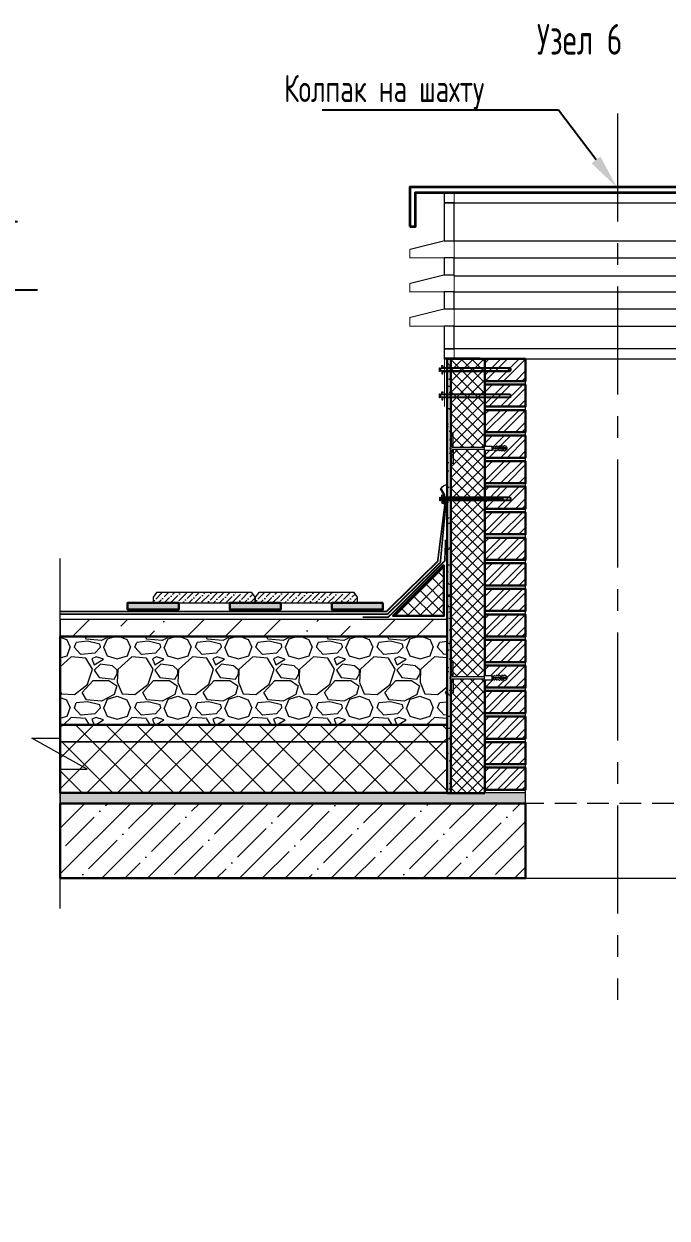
# Model space of a CAD drawing. Header units: millimetres. Extents: x -136099598 to 11807193, y 0 to 779331.
# Drawn here: x 827461 to 829350, y 375335 to 378842 of the extents above; entities that cross this region are included whole.
import ezdxf
from ezdxf import colors
from ezdxf.entities.mleader import LeaderData, LeaderLine
from ezdxf.math import Vec2, Vec3

# ---------------------------------------------------------------- set-up
doc = ezdxf.new("R2010")
doc.units = ezdxf.units.MM
doc.header["$MEASUREMENT"] = 0
doc.set_wipeout_variables(frame=1)
for name, pattern in [('DASHED2', [9.525, 6.35, -3.175]), ('HIDDEN', [6, 4, -2]), ('осеваяX2', [101.6, 63.5, -12.7, 12.7, -12.7])]:
    doc.linetypes.add(name, pattern=pattern)
doc.layers.get('0').update_dxf_attribs({"color": 250, "lineweight": 9})
for name, color, linetype, lineweight in [('1. АР_Разрез', 7, 'Continuous', 30), ('28. АР_ФАСАД', 7, 'Continuous', 9), ('_0', 250, 'Continuous', 9), ('TN-ГИДРОИЗОЛЯЦИЯ БИТУМАЯ ВЕРХНЯЯ', 32, 'Continuous', 15), ('TN-МЕТАЛЛ КОНСТРУКЦИИ', 162, 'Continuous', 35), ('АР_Тонкие', 250, 'Continuous', 5), ('Контуры', 7, 'Continuous', 9), ('Штриховка в сечении', 7, 'Continuous', 18)]:
    doc.layers.add(name, color=color, linetype=linetype, lineweight=lineweight)
doc.layers.add('ТХ', color=7, linetype='Continuous')
doc.styles.add('ISOCPEUR', font='isocpeur.ttf', dxfattribs={"width": 0.7})

# ---------------------------------------------------------------- blocks, each defined once
blk = doc.blocks.new('УЗЕЛ общий')
at = {"layer": 'АР_Тонкие'}
ml = blk.add_multileader_mtext('Standard', dxfattribs=at)
ml.set_content('\\pxqlsm1;Оконный блок из ПВХ профиля армированного (толщина профиля не менее 70 мм). Профиль ламинированный с двух сторон по RAL 7016.', color=256, style='ISOCPEUR')
ml.set_leader_properties()
ml.build(insert=Vec2(0, 0))
ml.multileader.update_dxf_attribs({"text_left_attachment_type": 6, "text_right_attachment_type": 6, "dogleg_length": 100, "arrow_head_size": 13.71})
ctx = ml.context
ctx.base_point, ctx.char_height, ctx.arrow_head_size, ctx.landing_gap_size, ctx.plane_origin, ctx.plane_x_axis = Vec3(390.54, -605.91), 13.71091, 13.71, 1.37, Vec3(-529.86, -1449.75), Vec3(-1, 0)
ctx.left_attachment, ctx.right_attachment = 6, 6
notes = []
notes.append((ctx, [(1, (1, 1, 0), (396.02, -605.91), (-1, 0), 5.48, [(0, [(602.67, -629.35)], 0, [])])]))
ctx.mtext.insert, ctx.mtext.width, ctx.mtext.defined_height, ctx.mtext.flow_direction = Vec3(110.35, -588.08), 340.461, 5.99, 5
ml = blk.add_multileader_mtext('Standard', dxfattribs=at)
ml.set_content('\\pxqlsm1;Оконный блок из ПВХ профиля армированного (толщина профиля не менее 70 мм). Профиль ламинированный с двух сторон по RAL 7016.', color=256, style='ISOCPEUR')
ml.set_leader_properties()
ml.build(insert=Vec2(0, 0))
ml.multileader.update_dxf_attribs({"text_left_attachment_type": 6, "text_right_attachment_type": 6, "dogleg_length": 100, "arrow_head_size": 13.71})
ctx = ml.context
ctx.base_point, ctx.char_height, ctx.arrow_head_size, ctx.landing_gap_size, ctx.plane_origin, ctx.plane_x_axis = Vec3(465.06, -740.18), 13.71091, 13.71, 1.37, Vec3(-543.2, -1488.31), Vec3(-1, 0)
ctx.left_attachment, ctx.right_attachment = 6, 6
notes.append((ctx, [(1, (1, 1, 0), (470.55, -740.18), (-1, 0), 5.48, [(0, [(601.11, -745.91)], 0, [])])]))
ctx.mtext.insert, ctx.mtext.width, ctx.mtext.defined_height, ctx.mtext.flow_direction = Vec3(48.6, -722.36), 415.2479, 107.1, 5
for ctx, leaders in notes:
    for number, flags, end, landing, length, lines in leaders:
        leader = LeaderData()
        leader.index, (leader.has_last_leader_line, leader.has_dogleg_vector, leader.attachment_direction) = number, flags
        leader.last_leader_point, leader.dogleg_vector, leader.dogleg_length = Vec3(end), Vec3(landing), length
        for number, points, colour, breaks in lines:
            line = LeaderLine()
            line.index, line.vertices, line.color, line.breaks = number, Vec3.list(points), colors.encode_raw_color(colour), breaks
            leader.lines.append(line)
        ctx.leaders.append(leader)

msp = doc.modelspace()

# ---------------------------------------------------------------- hatches: boundary and pattern name
h = msp.add_hatch()
h.set_pattern_fill('NET', color=256, scale=7, angle=45)
h.set_pattern_definition([(45, (426447.27, 4065123.6), (-15.71544821, 15.71544821), []), (135, (426447.27, 4065123.6), (-15.71544821, -15.71544821), [])])
h.paths.add_polyline_path([(828814.596, 377858.009), (828714.596, 377858.009), (828714.596, 376583.009), (828814.596, 376583.009)])
at = {"ltscale": 3}
h = msp.add_hatch(dxfattribs=at)
h.set_pattern_fill('STEEL', color=256, scale=12)
h.set_pattern_definition([(45, (220255.736, 361282.93), (-26.9407684, 26.9407684), []), (45, (220255.736, 361301.98), (-26.9407684, 26.9407684), [])])
h.paths.add_polyline_path([(828934.596, 377858.009), (828814.596, 377858.009), (828814.596, 377793.009), (828934.596, 377793.009)])
h = msp.add_hatch(dxfattribs=at)
h.set_pattern_fill('STEEL', color=256, scale=12)
h.set_pattern_definition([(45, (220255.736, 361197.93), (-26.9407684, 26.9407684), []), (45, (220255.736, 361216.98), (-26.9407684, 26.9407684), [])])
h.paths.add_polyline_path([(828934.596, 377783.009), (828814.596, 377783.009), (828814.596, 377718.009), (828934.596, 377718.009)])
h = msp.add_hatch(dxfattribs=at)
h.set_pattern_fill('STEEL', color=256, scale=12)
h.set_pattern_definition([(45, (220255.736, 361132.93), (-26.9407684, 26.9407684), []), (45, (220255.736, 361151.98), (-26.9407684, 26.9407684), [])])
h.paths.add_polyline_path([(828934.596, 377708.009), (828814.596, 377708.009), (828814.596, 377643.009), (828934.596, 377643.009)])
h = msp.add_hatch(dxfattribs=at)
h.set_pattern_fill('STEEL', color=256, scale=12)
h.set_pattern_definition([(45, (220255.736, 361047.93), (-26.9407684, 26.9407684), []), (45, (220255.736, 361066.98), (-26.9407684, 26.9407684), [])])
h.paths.add_polyline_path([(828934.596, 377633.009), (828814.596, 377633.009), (828814.596, 377568.009), (828934.596, 377568.009)])
h = msp.add_hatch(dxfattribs=at)
h.set_pattern_fill('STEEL', color=256, scale=12)
h.set_pattern_definition([(45, (220255.736, 360972.93), (-26.9407684, 26.9407684), []), (45, (220255.736, 360991.98), (-26.9407684, 26.9407684), [])])
h.paths.add_polyline_path([(828934.596, 377558.009), (828814.596, 377558.009), (828814.596, 377493.009), (828934.596, 377493.009)])
h = msp.add_hatch(dxfattribs=at)
h.set_pattern_fill('STEEL', color=256, scale=12)
h.set_pattern_definition([(45, (220255.736, 360907.93), (-26.9407684, 26.9407684), []), (45, (220255.736, 360926.98), (-26.9407684, 26.9407684), [])])
h.paths.add_polyline_path([(828934.596, 377483.009), (828814.596, 377483.009), (828814.596, 377418.009), (828934.596, 377418.009)])
h = msp.add_hatch(dxfattribs=at)
h.set_pattern_fill('STEEL', color=256, scale=12)
h.set_pattern_definition([(45, (220255.736, 360822.93), (-26.9407684, 26.9407684), []), (45, (220255.736, 360841.98), (-26.9407684, 26.9407684), [])])
h.paths.add_polyline_path([(828934.596, 377408.009), (828814.596, 377408.009), (828814.596, 377343.009), (828934.596, 377343.009)])
h = msp.add_hatch(dxfattribs=at)
h.set_pattern_fill('STEEL', color=256, scale=12)
h.set_pattern_definition([(45, (220255.736, 360757.93), (-26.9407684, 26.9407684), []), (45, (220255.736, 360776.98), (-26.9407684, 26.9407684), [])])
h.paths.add_polyline_path([(828934.596, 377333.009), (828814.596, 377333.009), (828814.596, 377268.009), (828934.596, 377268.009)])
h = msp.add_hatch()
h.set_pattern_fill('ANSI37', color=256, scale=8, style=0)
h.set_pattern_definition([(45, (669549.094, 282866.913), (-17.9605122, 17.9605122), []), (135, (669549.094, 282866.913), (-17.9605122, -17.9605122), [])])
h.paths.add_polyline_path([(828544.592, 377103.302), (828694.592, 377253.302), (828694.592, 377103.302)])
h = msp.add_hatch(dxfattribs=at)
h.set_pattern_fill('STEEL', color=256, scale=12)
h.set_pattern_definition([(45, (220255.736, 360672.93), (-26.9407684, 26.9407684), []), (45, (220255.736, 360691.98), (-26.9407684, 26.9407684), [])])
h.paths.add_polyline_path([(828934.596, 377258.009), (828814.596, 377258.009), (828814.596, 377193.009), (828934.596, 377193.009)])
h = msp.add_hatch()
h.set_pattern_fill('ANSI36', color=256, scale=4, angle=359.763727)
h.set_pattern_definition([(44.763727, (877079.188, 625042.764), (6.8369733, 24.6677202), [31.75, -6.35, 0, -6.35])])
h.paths.add_polyline_path([(828140.575, 377158.616), (828130.575, 377171.957), (827850.575, 377171.957), (827840.575, 377158.616), (827840.575, 377141.957), (828140.575, 377141.957)])
h = msp.add_hatch()
h.set_pattern_fill('ANSI36', color=256, scale=4, angle=359.763727)
h.set_pattern_definition([(44.763727, (877379.188, 625042.764), (6.8369733, 24.6677202), [31.75, -6.35, 0, -6.35])])
h.paths.add_polyline_path([(828440.575, 377158.616), (828430.575, 377171.957), (828150.575, 377171.957), (828140.575, 377158.616), (828140.575, 377141.957), (828440.575, 377141.957)])
h = msp.add_hatch(dxfattribs=at)
h.set_pattern_fill('STEEL', color=256, scale=12)
h.set_pattern_definition([(45, (220255.736, 360597.93), (-26.9407684, 26.9407684), []), (45, (220255.736, 360616.98), (-26.9407684, 26.9407684), [])])
h.paths.add_polyline_path([(828934.596, 377183.009), (828814.596, 377183.009), (828814.596, 377118.009), (828934.596, 377118.009)])
h = msp.add_hatch(color=253)
h.dxf.hatch_style = 1
h.paths.add_polyline_path([(827765.575, 377141.957), (827765.575, 377121.957), (827915.575, 377121.957), (827915.575, 377141.957)])
h = msp.add_hatch(color=253)
h.dxf.hatch_style = 1
h.paths.add_polyline_path([(828065.575, 377141.957), (828065.575, 377121.957), (828215.575, 377121.957), (828215.575, 377141.957)])
h = msp.add_hatch(color=253)
h.dxf.hatch_style = 1
h.paths.add_polyline_path([(828365.575, 377141.957), (828365.575, 377121.957), (828515.575, 377121.957), (828515.575, 377141.957)])
h = msp.add_hatch(dxfattribs=at)
h.set_pattern_fill('STEEL', color=256, scale=12)
h.set_pattern_definition([(45, (220255.736, 360532.93), (-26.9407684, 26.9407684), []), (45, (220255.736, 360551.98), (-26.9407684, 26.9407684), [])])
h.paths.add_polyline_path([(828934.596, 377108.009), (828814.596, 377108.009), (828814.596, 377043.009), (828934.596, 377043.009)])
h = msp.add_hatch(dxfattribs=at)
h.set_pattern_fill('STEEL', color=256, scale=12)
h.set_pattern_definition([(45, (220255.736, 360447.93), (-26.9407684, 26.9407684), []), (45, (220255.736, 360466.98), (-26.9407684, 26.9407684), [])])
h.paths.add_polyline_path([(828934.596, 377033.009), (828814.596, 377033.009), (828814.596, 376968.009), (828934.596, 376968.009)])
h = msp.add_hatch(dxfattribs=at)
h.set_pattern_fill('STEEL', color=256, scale=12)
h.set_pattern_definition([(45, (220255.736, 360382.93), (-26.9407684, 26.9407684), []), (45, (220255.736, 360401.98), (-26.9407684, 26.9407684), [])])
h.paths.add_polyline_path([(828934.596, 376958.009), (828814.596, 376958.009), (828814.596, 376893.009), (828934.596, 376893.009)])
h = msp.add_hatch(dxfattribs=at)
h.set_pattern_fill('STEEL', color=256, scale=12)
h.set_pattern_definition([(45, (220255.736, 360297.93), (-26.9407684, 26.9407684), []), (45, (220255.736, 360316.98), (-26.9407684, 26.9407684), [])])
h.paths.add_polyline_path([(828934.596, 376883.009), (828814.596, 376883.009), (828814.596, 376818.009), (828934.596, 376818.009)])
at = {"transparency": 33554687}
h = msp.add_hatch(dxfattribs=at)
h.set_pattern_fill('ANSI37', color=256, scale=20, angle=90)
h.set_pattern_definition([(135, (425323.545, 4063331.72), (-44.9012806, -44.9012806), []), (225, (425323.545, 4063331.72), (44.9012806, -44.9012806), [])])
h.paths.add_polyline_path([(828704.596, 376584.116), (828704.596, 376784.009), (827567.872, 376784.009), (827567.872, 376584.117)])
at = {"ltscale": 3}
h = msp.add_hatch(dxfattribs=at)
h.set_pattern_fill('STEEL', color=256, scale=12)
h.set_pattern_definition([(45, (220255.736, 360232.93), (-26.9407684, 26.9407684), []), (45, (220255.736, 360251.98), (-26.9407684, 26.9407684), [])])
h.paths.add_polyline_path([(828934.596, 376808.009), (828814.596, 376808.009), (828814.596, 376743.009), (828934.596, 376743.009)])
h = msp.add_hatch(dxfattribs=at)
h.set_pattern_fill('STEEL', color=256, scale=12)
h.set_pattern_definition([(45, (220255.736, 360147.93), (-26.9407684, 26.9407684), []), (45, (220255.736, 360166.98), (-26.9407684, 26.9407684), [])])
h.paths.add_polyline_path([(828934.596, 376733.009), (828814.596, 376733.009), (828814.596, 376668.009), (828934.596, 376668.009)])
h = msp.add_hatch(dxfattribs=at)
h.set_pattern_fill('STEEL', color=256, scale=12)
h.set_pattern_definition([(45, (220255.736, 360082.93), (-26.9407684, 26.9407684), []), (45, (220255.736, 360101.98), (-26.9407684, 26.9407684), [])])
h.paths.add_polyline_path([(828934.596, 376658.009), (828814.596, 376658.009), (828814.596, 376593.009), (828934.596, 376593.009)])
at = {"layer": '28. АР_ФАСАД', "ltscale": 3}
h = msp.add_hatch(dxfattribs=at)
h.set_pattern_fill('ANSI35', color=256, scale=15, style=0)
h.set_pattern_definition([(45, (218957.57, 340496.39), (-67.351921, 67.351921), []), (45, (219024.92, 340496.39), (-67.351921, 67.351921), [119.0625, -23.8125, 0, -23.8125])])
h.paths.add_polyline_path([(827567.872, 376553.009), (827567.872, 376333.009), (828934.596, 376333.009), (828934.596, 376553.009)])
at = {"layer": 'Штриховка в сечении', "ltscale": 3, "transparency": 33554636}
h = msp.add_hatch(dxfattribs=at)
h.set_pattern_fill('AR-SAND', color=256, scale=0.7)
h.set_pattern_definition([(37.5, (221454.428, 363597.488), (-1.1200219, 34.2589266), [0, -27.0256, 0, -30.226, 0, -28.8925]), (7.5, (221454.43, 363597.49), (31.4666298, 50.177757), [0, -14.5796, 0, -24.3586, 0, -9.3345]), (327.5, (221432.56, 363597.488), (55.3694659, 0.100603), [0, -8.89, 0, -32.004, 0, -41.783]), (317.5, (221432.56, 363597.49), (53.4489517, 15.6050526), [0, -4.445, 0, -20.9804, 0, -24.003])])
h.paths.add_polyline_path([(828714.596, 377858.009), (828704.596, 377858.009), (828704.596, 376583.01), (828714.596, 376583.01)])
at = {"layer": 'Штриховка в сечении', "transparency": 33554636}
h = msp.add_hatch(dxfattribs=at)
h.set_pattern_fill('ANSI36', color=256, scale=25)
h.set_pattern_definition([(45, (806768.64, 480360.3), (42.09495, 154.34815), [198.4375, -39.6875, 0, -39.6875])])
h.paths.add_polyline_path([(828704.596, 377043.009), (828704.596, 377093.009), (827567.872, 377093.009), (827567.872, 377043.009)])
at = {"layer": 'Штриховка в сечении', "lineweight": 5, "transparency": 33554636}
h = msp.add_hatch(dxfattribs=at)
h.set_pattern_fill('GRAVEL', color=256, scale=7)
h.set_pattern_definition([(228.0127875, (425323.013, 4082718.037), (-1422.40000011, -1600.1999999), [23.920501, -2368.133855]), (184.969741, (425307.011, 4082700.257), (2133.599999156, 177.800010129), [41.04833, -4063.7834225]), (132.5104471, (425266.117, 4082696.701), (1778.00000075, -1955.799999317), [28.943706, -2865.430596]), (267.273689, (425196.775, 4082652.251), (177.800000372, 3555.999999981), [37.380316, -3700.65062]), (292.83365418, (425194.997, 4082614.913), (-889.000000074, 2133.599999969), [36.654359, -3628.786542]), (357.273689, (425209.221, 4082581.131), (-3555.999999981, 177.800000372), [37.380316, -3700.65062]), (37.69424047, (425246.559, 4082579.353), (-2311.399999898, -1778.000000133), [49.433556, -4893.918072]), (72.25532837, (425285.675, 4082609.579), (1244.600000335, 3911.599999894), [46.670366, -4620.367962]), (121.42956562, (425299.899, 4082654.029), (-1422.400000202, 2311.399999876), [37.50691, -3713.188199]), (175.2363583, (425280.341, 4082686.033), (1955.79999997, -177.80000031), [42.81993, -2098.1755865]), (222.3974378, (425237.669, 4082689.589), (-2133.599999932, -1955.8000000745), [55.375454, -5482.174076]), (138.81407483, (425372.797, 4082650.473), (-1244.599999925, 1066.80000009), [18.900318, -1871.139608]), (171.4692344, (425358.573, 4082662.919), (2311.400000062, -355.599999597), [35.957739, -3559.82473]), (225, (425323.01, 4082668.25), (-2e-14, -177.8), [25.144654, -226.302518]), (203.1985905, (425310.567, 4082689.59), (889.00000002, 355.59999994), [13.540892, -1340.543566]), (291.8014095, (425298.12, 4082684.255), (-177.80000004, 533.4), [19.149593, -938.332709]), (30.9637565, (425305.233, 4082666.475), (533.40000001, 355.59999998), [31.102376, -1005.640871]), (161.5650512, (425331.903, 4082682.477), (355.6, -177.8), [22.4901, -539.762868]), (16.38954033, (425194.997, 4082684.255), (1778, 533.4), [31.50616, -3119.117867]), (70.34617594, (425225.223, 4082693.145), (-711.200000065, -1955.799999977), [26.431926, -2616.7550975]), (293.1985905, (425331.903, 4082718.037), (-355.59999994, 889.00000002), [27.081607, -1327.002851]), (343.61045967, (425342.571, 4082693.145), (-1778.000000037, 533.399999876), [31.50616, -3119.117867]), (339.4439548, (425194.997, 4082574.02), (-889, 355.6), [30.382464, -1488.741402]), (294.7751406, (425223.445, 4082563.351), (-889.00000106, 1955.79999952), [25.457048, -2520.251537]), (66.8014095, (425333.68, 4082540.237), (355.59999994, 889.00000002), [27.081607, -1327.002851]), (17.35402464, (425344.349, 4082565.129), (-2311.399999954, -711.20000015), [29.804792, -2950.666319]), (69.4439548, (425246.56, 4082540.237), (-355.60000001, -889), [15.191232, -1503.932634]), (101.3099325, (425323.013, 4082540.237), (-177.8, 711.2), [9.066022, -897.5396475]), (165.9637565, (425321.235, 4082549.127), (533.4, -177.8), [36.654359, -696.433821]), (186.00900596, (425285.675, 4082558.017), (1777.99999999, 177.800000093), [33.96869, -3362.8955404]), (303.6900675, (425305.233, 4082650.473), (-177.8, 355.6), [25.642672, -615.424345]), (353.1572266, (425319.457, 4082629.137), (3022.600000019, -355.599999842), [44.768973, -4432.1206346]), (60.9453959, (425363.907, 4082623.803), (-711.20000002, -1244.59999999), [18.305577, -1812.257462]), (90, (425372.8, 4082639.8), (-177.8, 177.8), [10.668, -167.132]), (120.25643716, (425282.119, 4082563.351), (711.199999913, -1244.60000005), [24.700687, -2445.375854]), (48.0127875, (425269.673, 4082584.687), (1422.400000117, 1600.199999896), [47.841002, -2344.213354]), (0, (425301.68, 4082620.25), (177.8, 177.8), [46.228, -131.572]), (325.3048465, (425347.905, 4082620.247), (1778.000000674, -1244.599999038), [28.112669, -2783.152171]), (254.0546041, (425371.02, 4082604.245), (-177.79999999, -711.2), [25.888036, -1268.515503]), (207.64597536, (425363.907, 4082579.353), (-3378.200000124, -1777.999999764), [42.150157, -4172.87251]), (175.42607874, (425326.569, 4082559.795), (-2311.4, 177.8), [44.592062, -4414.609252])])
h.paths.add_polyline_path([(828704.596, 376784.009), (828704.596, 377043.009), (827567.872, 377043.009), (827567.872, 376784.009)])
at = {"layer": 'Штриховка в сечении', "transparency": 33554636}
h = msp.add_hatch(dxfattribs=at)
h.set_pattern_fill('AR-SAND', color=256, scale=0.3)
h.set_pattern_definition([(37.5, (426074.361, 4070221.054), (-0.48000939, 14.68239712), [0, -11.5824, 0, -12.954, 0, -12.3825]), (7.5, (426074.361, 4070221.054), (13.48569849, 21.50475302), [0, -6.2484, 0, -10.4394, 0, -4.0005]), (327.5, (426064.989, 4070221.054), (23.729771107, 0.04311554), [0, -3.81, 0, -13.716, 0, -17.907]), (317.5, (426064.989, 4070221.054), (22.90669357, 6.6878797), [0, -1.905, 0, -8.9916, 0, -10.287])])
h.paths.add_polyline_path([(828934.61, 376553.009), (828934.582, 376583.009), (827567.872, 376583.009), (827567.872, 376553.009)])

# ---------------------------------------------------------------- linework, layer by layer
for p, q in [((828683.208, 377832.117), (828683.208, 377820.917)), ((828683.208, 377755.17), (828683.208, 377743.97)), ((828683.722, 377452.496), (828683.722, 377441.296)), ((828684.404, 377446.378), (828684.404, 377449.878)), ((828684.404, 377449.878), (828688.404, 377449.878)), ((828684.404, 377446.378), (828684.404, 377442.878)), ((828684.404, 377446.378), (828688.404, 377446.378)), ((828688.404, 377446.378), (828688.404, 377450.878)), ((828688.404, 377450.878), (828689.403, 377450.878)), ((828688.404, 377446.378), (828688.404, 377441.878)), ((828689.404, 377450.878), (828689.365, 377441.874)), ((828689.399, 377449.878), (828690.404, 377453.128)), ((828690.904, 377453.128), (828690.404, 377453.128)), ((828690.404, 377453.128), (828690.404, 377439.628)), ((828690.904, 377453.128), (828690.904, 377439.628)), ((828690.904, 377452.928), (828692.904, 377452.928)), ((828690.904, 377452.928), (828692.904, 377452.928)), ((828692.904, 377454.068), (828692.904, 377438.688)), ((828694.561, 377454.082), (828694.561, 377438.703)), ((828868.255, 377447.878), (828694.561, 377447.878)), ((828868.255, 377444.878), (828694.561, 377444.878)), ((828869.255, 377446.378), (828868.255, 377447.878)), ((828868.255, 377444.878), (828869.255, 377446.378)), ((828684.404, 377442.878), (828687.489, 377442.878)), ((828684.404, 377442.878), (828688.404, 377442.878)), ((828684.404, 377442.878), (828688.404, 377442.878)), ((828688.404, 377441.878), (828689.366, 377441.874)), ((828689.37, 377442.878), (828690.404, 377439.628)), ((828690.904, 377439.628), (828690.404, 377439.628)), ((828690.904, 377439.828), (828692.904, 377439.828))]:
    msp.add_line(p, q)
at = {"ltscale": 3}
msp.add_line((828934.596, 376553.009), (828934.596, 377858.009), dxfattribs=at)
at = {"ltscale": 3, "const_width": 3}
for points in [[(828724.937, 378316.341), (828694.937, 378316.341), (828694.937, 378346.341), (828724.937, 378346.341)], [(828724.937, 378204.566), (828694.937, 378204.566), (828594.937, 378179.566), (828594.937, 378154.566), (828724.937, 378154.566)], [(828724.937, 378104.566), (828694.937, 378104.566), (828594.937, 378079.566), (828594.937, 378054.566), (828724.937, 378054.566)], [(828724.937, 378004.566), (828694.937, 378004.566), (828594.937, 377979.566), (828594.937, 377954.566), (828724.937, 377954.566)], [(828724.937, 377858.009), (828694.937, 377858.009), (828694.937, 377888.009), (828724.937, 377888.009)]]:
    msp.add_lwpolyline(points, close=True, dxfattribs=at)
at = {"ltscale": 3}
for points in [[(828694.937, 378204.566), (829708.423, 378204.566), (829708.423, 378346.341), (828694.937, 378346.341)], [(828694.937, 378346.341), (828694.937, 378316.341), (829708.423, 378316.341), (829708.423, 378346.341)], [(828724.937, 378316.341), (828694.937, 378316.341), (828694.937, 378204.566), (828724.937, 378204.566)], [(828724.937, 378154.566), (828694.937, 378154.566), (828694.937, 378104.566), (828724.937, 378104.566)], [(828724.937, 378054.566), (828694.937, 378054.566), (828694.937, 378004.566), (828724.937, 378004.566)], [(828724.937, 377954.566), (828694.937, 377954.566), (828694.937, 377888.009), (828724.937, 377888.009)], [(828694.937, 377888.009), (828694.937, 377858.009), (829708.423, 377858.009), (829708.423, 377888.009)]]:
    msp.add_lwpolyline(points, close=True, dxfattribs=at)
for points in [[(828724.937, 378154.566), (829678.423, 378154.566)], [(828724.937, 378102.175), (829678.423, 378102.175)], [(828724.937, 378054.566), (829678.423, 378054.566)], [(828724.937, 378004.566), (829678.423, 378004.566)], [(828724.937, 377954.566), (829678.423, 377954.566)], [(828688.03, 377831.517), (828688.03, 377838.542), (828691.404, 377838.542), (828691.404, 377835.029)], [(828688.03, 377821.517), (828688.03, 377814.492), (828691.404, 377814.492), (828691.404, 377818.004)], [(828688.03, 377754.57), (828688.03, 377761.595), (828691.404, 377761.595), (828691.404, 377758.083)], [(828688.03, 377744.57), (828688.03, 377737.545), (828691.404, 377737.545), (828691.404, 377741.058)], [(828688.544, 377451.896), (828688.544, 377458.921), (828691.919, 377458.921), (828691.919, 377455.409)], [(828688.544, 377441.896), (828688.544, 377434.871), (828691.919, 377434.871), (828691.919, 377438.384)]]:
    msp.add_lwpolyline(points, dxfattribs=at)
for points in [[(828682.024, 377820.917), (828682.024, 377832.117), (828683.208, 377832.117), (828685.024, 377829.517), (828685.024, 377823.517), (828683.208, 377820.917)], [(828682.024, 377743.97), (828682.024, 377755.17), (828683.208, 377755.17), (828685.024, 377752.57), (828685.024, 377746.57), (828683.208, 377743.97)], [(828682.538, 377441.296), (828682.538, 377452.496), (828683.722, 377452.496), (828685.538, 377449.896), (828685.538, 377443.896), (828683.722, 377441.296)], [(828686.036, 377477.491), (828696.561, 377460.381), (828696.561, 377431.884), (828694.561, 377431.884), (828694.561, 377459.819), (828684.333, 377476.443)]]:
    msp.add_lwpolyline(points, close=True)
for points in [[(828688.03, 377821.517), (828886.97, 377821.517), (828891.921, 377824.505), (828891.921, 377828.529), (828886.97, 377831.517), (828688.03, 377831.517)], [(828685.024, 377823.517), (828886.413, 377823.517), (828889.921, 377825.634), (828889.921, 377827.4), (828886.413, 377829.517), (828685.024, 377829.517)], [(828685.024, 377746.57), (828886.413, 377746.57), (828889.921, 377748.687), (828889.921, 377750.453), (828886.413, 377752.57), (828685.024, 377752.57)], [(828688.03, 377744.57), (828886.97, 377744.57), (828891.921, 377747.558), (828891.921, 377751.582), (828886.97, 377754.57), (828688.03, 377754.57)], [(828685.538, 377443.896), (828886.928, 377443.896), (828890.435, 377446.013), (828890.435, 377447.779), (828886.928, 377449.896), (828685.538, 377449.896)], [(828688.544, 377441.896), (828887.484, 377441.896), (828892.435, 377444.884), (828892.435, 377448.908), (828887.484, 377451.896), (828688.544, 377451.896)], [(828934.596, 376333.009), (829464.669, 376333.009)]]:
    msp.add_lwpolyline(points)
at = {"lineweight": 30, "ltscale": 3}
msp.add_lwpolyline([(828714.596, 377858.009), (828704.596, 377858.009), (828704.596, 376583.01), (828714.596, 376583.01)], close=True, dxfattribs=at)
msp.add_lwpolyline([(828686.036, 377477.491, -0.26293373), (828704.596, 377488.787)], format="xyb")
at = {"lineweight": 30}
for points in [[(828694.592, 377253.302), (828694.592, 377103.302), (828544.592, 377103.302)], [(827915.575, 377141.957), (827765.575, 377141.957), (827765.575, 377121.957), (827915.575, 377121.957)], [(828215.575, 377141.957), (828065.575, 377141.957), (828065.575, 377121.957), (828215.575, 377121.957)], [(828515.575, 377141.957), (828365.575, 377141.957), (828365.575, 377121.957), (828515.575, 377121.957)]]:
    msp.add_lwpolyline(points, close=True, dxfattribs=at)
at = {"lineweight": 18}
for points in [[(828130.575, 377171.957), (827850.575, 377171.957), (827840.575, 377158.616), (827840.575, 377141.957), (828140.575, 377141.957), (828140.575, 377158.616)], [(828430.575, 377171.957), (828150.575, 377171.957), (828140.575, 377158.616), (828140.575, 377141.957), (828440.575, 377141.957), (828440.575, 377158.616)]]:
    msp.add_lwpolyline(points, close=True, dxfattribs=at)
at = {"transparency": 33554687}
msp.add_lwpolyline([(827567.872, 376734.009), (828704.596, 376734.009), (828704.596, 376734.009), (827567.872, 376734.009)], close=True, dxfattribs=at)
at = {"linetype": 'DASHED2', "ltscale": 10}
msp.add_lwpolyline([(828934.596, 376333.009), (829464.669, 376333.009), (829464.669, 376553.009), (828934.596, 376553.009)], close=True, dxfattribs=at)
at = {"ltscale": 100}
for centre, start, end in [((828693.733, 377453.992), 6.231414, 174.76196), ((828693.732, 377438.772), 185.734727, 354.265273)]:
    msp.add_arc(centre, 0.833, start, end, dxfattribs=at)
at = {"layer": '1. АР_Разрез'}
for points in [[(828934.596, 377858.009), (828814.596, 377858.009), (828814.596, 377793.009), (828934.596, 377793.009)], [(828934.596, 377783.009), (828814.596, 377783.009), (828814.596, 377718.009), (828934.596, 377718.009)], [(828934.596, 377708.009), (828814.596, 377708.009), (828814.596, 377643.009), (828934.596, 377643.009)], [(828934.596, 377633.009), (828814.596, 377633.009), (828814.596, 377568.009), (828934.596, 377568.009)], [(828934.596, 377558.009), (828814.596, 377558.009), (828814.596, 377493.009), (828934.596, 377493.009)], [(828934.596, 377483.009), (828814.596, 377483.009), (828814.596, 377418.009), (828934.596, 377418.009)], [(828934.596, 377408.009), (828814.596, 377408.009), (828814.596, 377343.009), (828934.596, 377343.009)], [(828934.596, 377333.009), (828814.596, 377333.009), (828814.596, 377268.009), (828934.596, 377268.009)], [(828934.596, 377258.009), (828814.596, 377258.009), (828814.596, 377193.009), (828934.596, 377193.009)], [(828934.596, 377183.009), (828814.596, 377183.009), (828814.596, 377118.009), (828934.596, 377118.009)], [(828934.596, 377108.009), (828814.596, 377108.009), (828814.596, 377043.009), (828934.596, 377043.009)], [(828934.596, 377033.009), (828814.596, 377033.009), (828814.596, 376968.009), (828934.596, 376968.009)], [(828934.596, 376958.009), (828814.596, 376958.009), (828814.596, 376893.009), (828934.596, 376893.009)], [(828934.596, 376883.009), (828814.596, 376883.009), (828814.596, 376818.009), (828934.596, 376818.009)], [(828934.596, 376808.009), (828814.596, 376808.009), (828814.596, 376743.009), (828934.596, 376743.009)], [(828934.596, 376733.009), (828814.596, 376733.009), (828814.596, 376668.009), (828934.596, 376668.009)], [(828934.596, 376658.009), (828814.596, 376658.009), (828814.596, 376593.009), (828934.596, 376593.009)]]:
    msp.add_lwpolyline(points, close=True, dxfattribs=at)
at = {"layer": 'TN-ГИДРОИЗОЛЯЦИЯ БИТУМАЯ ВЕРХНЯЯ', "color": 0, "linetype": 'HIDDEN', "ltscale": 10, "const_width": 4.788}
for points in [[(827567.872, 377108.697), (828528.971, 377108.697), (828684.103, 377260.297), (828702.261, 377453.229)], [(827567.872, 377116.588), (828525.755, 377116.588), (828676.267, 377263.672), (828699.602, 377447.878)], [(828455.939, 377100.055), (828531.545, 377100.055), (828697.087, 377264.561), (828699.707, 377327.02)]]:
    msp.add_lwpolyline(points, dxfattribs=at)
at = {"layer": 'TN-МЕТАЛЛ КОНСТРУКЦИИ', "color": 0}
msp.add_lwpolyline([(828594.937, 378246.406), (828611.203, 378246.406), (828611.203, 378346.341), (829792.158, 378346.341), (829792.158, 378246.406), (829808.423, 378246.406), (829808.423, 378362.606), (828594.937, 378362.606)], close=True, dxfattribs=at)
at = {"layer": 'TN-МЕТАЛЛ КОНСТРУКЦИИ', "color": 0, "const_width": 3}
msp.add_lwpolyline([(828696.438, 377718.202), (828696.438, 377861.09), (828802.027, 377861.09)], dxfattribs=at)
at = {"layer": 'Контуры'}
msp.add_lwpolyline([(827567.872, 376244.066), (827567.872, 376653.294), (827647.131, 376653.294), (827483.899, 376744.38), (827567.872, 376744.38), (827567.872, 377272.227)], dxfattribs=at)
at = {"layer": 'ТХ', "color": 18, "linetype": 'осеваяX2', "lineweight": 5, "ltscale": 5, "true_color": 0x000000}
msp.add_line((829204.177, 378578.942), (829204.244, 375976.024), dxfattribs=at)
at = {"layer": 'Штриховка в сечении', "lineweight": 30}
for points in [[(828814.596, 376583.009), (828814.596, 377858.009), (828714.596, 377858.009), (828714.596, 376583.009)], [(828704.596, 377043.009), (827567.872, 377043.009), (827567.872, 376784.009), (828704.596, 376784.009)], [(828704.596, 376784.009), (827567.872, 376784.009), (827567.872, 376584.117), (828704.596, 376584.116)], [(828934.596, 376553.009), (827567.872, 376553.009), (827567.872, 376333.009), (828934.596, 376333.009)]]:
    msp.add_lwpolyline(points, close=True, dxfattribs=at)
at = {"layer": 'Штриховка в сечении'}
msp.add_lwpolyline([(828704.596, 377093.009), (827567.872, 377093.009), (827567.872, 377043.009), (828704.596, 377043.009)], close=True, dxfattribs=at)
at = {"layer": 'Штриховка в сечении', "lineweight": 13}
msp.add_lwpolyline([(827567.872, 376553.009), (828934.596, 376553.009), (828934.596, 376584.116), (827567.872, 376584.116)], close=True, dxfattribs=at)

# ---------------------------------------------------------------- block references
at = {"layer": '_0', "xscale": 18.233658215449, "yscale": 18.233658215449, "zscale": 18.233658215449}
msp.add_blockref('УЗЕЛ общий', (794076.627, 388966.184), dxfattribs=at)

# ---------------------------------------------------------------- texts
at = {"insert": (828967.699, 378841.398), "char_height": 120, "width": 1628.87243, "attachment_point": 1, "style": 'ISOCPEUR'}
msp.add_mtext('{\\H0.75x;Узел 6}', dxfattribs=at)

# ---------------------------------------------------------------- leaders
ml = msp.add_multileader_mtext('Standard')
ml.set_content('Колпак на шахту', color=256, style='ISOCPEUR')
ml.set_leader_properties()
ml.build(insert=Vec2(0, 0))
ml.multileader.update_dxf_attribs({"text_left_attachment_type": 5, "text_right_attachment_type": 6, "dogleg_length": 60.192, "arrow_head_size": 100})
ctx = ml.context
ctx.base_point, ctx.char_height, ctx.arrow_head_size, ctx.landing_gap_size, ctx.plane_origin = Vec3(828352.132, 378588.169), 80, 100, 4, Vec3(831165.812, 384085.64)
ctx.left_attachment, ctx.right_attachment = 5, 6
notes = []
notes.append((ctx, [(1, (1, 1, 0), (829030.724, 378588.169), (-1, 0), 60.192, [(0, [(829201.68, 378362.606)], 0, [])])]))
ctx.mtext.insert, ctx.mtext.width, ctx.mtext.defined_height, ctx.mtext.flow_direction = Vec3(828225.332, 378692.169), 1413.12849, 136.898, 5
ml = msp.add_multileader_mtext('Standard')
ml.set_content('Утепленный монтажный стакан для \\Pустановки вентилятора ДУ', color=256, style='ISOCPEUR')
ml.set_leader_properties()
ml.build(insert=Vec2(0, 0))
ml.multileader.update_dxf_attribs({"text_left_attachment_type": 5, "text_right_attachment_type": 6, "dogleg_length": 60.192, "arrow_head_size": 100})
ctx = ml.context
ctx.base_point, ctx.char_height, ctx.arrow_head_size, ctx.landing_gap_size, ctx.plane_origin = Vec3(826062.321, 378261.734), 80, 100, 4, Vec3(826178.713, 378233.024)
ctx.left_attachment, ctx.right_attachment = 5, 6
notes.append((ctx, [(0, (1, 1, 0), (826002.129, 378261.734), (1, 0), 60.192, [(0, [(825535.811, 377795.436)], 0, [])])]))
ctx.mtext.insert, ctx.mtext.width, ctx.mtext.defined_height, ctx.mtext.flow_direction = Vec3(826066.321, 378499.068), 1691.82889, 43.179, 5
ml = msp.add_multileader_mtext('Standard')
ml.set_content('Полиуретановый герметик Рустил 1К', color=256, style='ISOCPEUR')
ml.set_leader_properties()
ml.build(insert=Vec2(0, 0))
ml.multileader.update_dxf_attribs({"text_left_attachment_type": 5, "text_right_attachment_type": 6, "dogleg_length": 60.192, "arrow_head_size": 100})
ctx = ml.context
ctx.base_point, ctx.char_height, ctx.arrow_head_size, ctx.landing_gap_size, ctx.plane_origin = Vec3(826079.059, 378060.528), 80, 100, 4, Vec3(826264.624, 378006.877)
ctx.left_attachment, ctx.right_attachment = 5, 6
notes.append((ctx, [(0, (1, 1, 0), (826018.868, 378060.528), (1, 0), 60.192, [(0, [(825544.678, 377599.29)], 0, [])])]))
ctx.mtext.insert, ctx.mtext.width, ctx.mtext.flow_direction = Vec3(826083.059, 378164.528), 1968.96539, 5
ml = msp.add_multileader_mtext('Standard')
ml.set_content('Краевая рейка Технониколь', color=256, style='ISOCPEUR')
ml.set_leader_properties()
ml.build(insert=Vec2(0, 0))
ml.multileader.update_dxf_attribs({"text_left_attachment_type": 5, "text_right_attachment_type": 6, "dogleg_length": 60.192, "arrow_head_size": 100})
ctx = ml.context
ctx.base_point, ctx.char_height, ctx.arrow_head_size, ctx.landing_gap_size, ctx.plane_origin = Vec3(826065.117, 377873.743), 80, 100, 4, Vec3(826264.624, 377929.356)
ctx.left_attachment, ctx.right_attachment = 5, 6
notes.append((ctx, [(0, (1, 1, 0), (826004.925, 377873.743), (1, 0), 60.192, [(0, [(825554.176, 377590.154)], 0, [])])]))
ctx.mtext.insert, ctx.mtext.width, ctx.mtext.flow_direction = Vec3(826069.117, 377977.743), 1809.27648, 5
ml = msp.add_multileader_mtext('Standard')
ml.set_content('Кровельный саморез по металлу', color=256, style='ISOCPEUR')
ml.set_leader_properties()
ml.build(insert=Vec2(0, 0))
ml.multileader.update_dxf_attribs({"text_left_attachment_type": 5, "text_right_attachment_type": 6, "dogleg_length": 60.192, "arrow_head_size": 100})
ctx = ml.context
ctx.base_point, ctx.char_height, ctx.arrow_head_size, ctx.landing_gap_size, ctx.plane_origin = Vec3(826062.091, 377720.285), 80, 100, 4, Vec3(826270.861, 377841.371)
ctx.left_attachment, ctx.right_attachment = 5, 6
notes.append((ctx, [(0, (1, 1, 0), (826001.899, 377720.285), (1, 0), 60.192, [(0, [(825554.105, 377559.559)], 0, [])])]))
ctx.mtext.insert, ctx.mtext.width, ctx.mtext.defined_height, ctx.mtext.flow_direction = Vec3(826066.091, 377824.285), 1570.68189, 210.627, 5
ml = msp.add_multileader_mtext('Standard')
ml.set_content('Гидроизоляция битумная', color=256, style='ISOCPEUR')
ml.set_leader_properties()
ml.build(insert=Vec2(0, 0))
ml.multileader.update_dxf_attribs({"text_left_attachment_type": 5, "text_right_attachment_type": 6, "dogleg_length": 60.192, "arrow_head_size": 100})
ctx = ml.context
ctx.base_point, ctx.char_height, ctx.arrow_head_size, ctx.landing_gap_size, ctx.plane_origin = Vec3(826075.689, 377551.747), 80, 100, 4, Vec3(826124.367, 378283.55)
ctx.left_attachment, ctx.right_attachment = 5, 6
notes.append((ctx, [(0, (1, 1, 0), (826015.497, 377551.747), (1, 0), 60.192, [(0, [(825586.298, 377373.116)], 0, [])])]))
ctx.mtext.insert, ctx.mtext.width, ctx.mtext.flow_direction = Vec3(826079.689, 377655.747), 1721.45259, 5
ml = msp.add_multileader_mtext('Standard')
ml.set_content('Анкерный  \\Pболт 8х60', color=256, style='ISOCPEUR')
ml.set_leader_properties()
ml.build(insert=Vec2(0, 0))
ml.multileader.update_dxf_attribs({"text_left_attachment_type": 5, "text_right_attachment_type": 6, "dogleg_length": 60.192, "arrow_head_size": 100})
ctx = ml.context
ctx.base_point, ctx.char_height, ctx.arrow_head_size, ctx.landing_gap_size, ctx.plane_origin = Vec3(826130.951, 376181.186), 80, 100, 4, Vec3(826264.624, 377693.548)
ctx.left_attachment, ctx.right_attachment = 5, 6
notes.append((ctx, [(0, (1, 1, 0), (826070.759, 376181.186), (1, 0), 60.192, [(0, [(825639.894, 377217.262)], 0, [])])]))
ctx.mtext.insert, ctx.mtext.width, ctx.mtext.flow_direction = Vec3(826134.951, 376410.52), 1473.85104, 5
for ctx, leaders in notes:
    for number, flags, end, landing, length, lines in leaders:
        leader = LeaderData()
        leader.index, (leader.has_last_leader_line, leader.has_dogleg_vector, leader.attachment_direction) = number, flags
        leader.last_leader_point, leader.dogleg_vector, leader.dogleg_length = Vec3(end), Vec3(landing), length
        for number, points, colour, breaks in lines:
            line = LeaderLine()
            line.index, line.vertices, line.color, line.breaks = number, Vec3.list(points), colors.encode_raw_color(colour), breaks
            leader.lines.append(line)
        ctx.leaders.append(leader)

# ---------------------------------------------------------------- next in the draw order: wipeouts: each hides what was drawn before it
at = {"lineweight": 0}
for points in [[(828816.549, 377595.487), (828812.804, 377599.233), (828718.245, 377599.233), (828718.245, 377604.583), (828717.354, 377604.583), (828715.516, 377602.714), (828714.261, 377600.602), (828713.007, 377597.42), (828712.895, 377596.379), (828715.57, 377596.379), (828715.57, 377594.596), (828712.895, 377594.596), (828713.007, 377593.555), (828714.261, 377590.372), (828715.516, 377588.26), (828717.354, 377586.392), (828718.245, 377586.392), (828718.245, 377591.742), (828812.804, 377591.742)], [(828816.549, 376921.854), (828812.804, 376925.599), (828718.245, 376925.599), (828718.245, 376930.95), (828717.354, 376930.95), (828715.516, 376929.081), (828714.261, 376926.969), (828713.007, 376923.786), (828712.895, 376922.746), (828715.57, 376922.746), (828715.57, 376920.962), (828712.895, 376920.962), (828713.007, 376919.921), (828714.261, 376916.739), (828715.516, 376914.627), (828717.354, 376912.758), (828718.245, 376912.758), (828718.245, 376918.109), (828812.804, 376918.109)]]:
    msp.add_wipeout(points, dxfattribs=at)

# ---------------------------------------------------------------- next in the draw order: hatches: boundary and pattern name
h = msp.add_hatch(color=256)
h.paths.add_polyline_path([(828714.678, 377550.9), (828721.812, 377550.9), (828721.812, 377590.85), (828719.137, 377590.85), (828719.137, 377583.716), (828714.678, 377583.716)])
h.paths.add_polyline_path([(828714.678, 377607.258), (828719.137, 377607.258), (828719.137, 377600.124), (828721.812, 377600.124), (828721.812, 377640.074), (828714.678, 377640.074)])
h = msp.add_hatch(color=256)
h.paths.add_polyline_path([(828714.678, 376877.267), (828721.812, 376877.267), (828721.812, 376917.217), (828719.137, 376917.217), (828719.137, 376910.083), (828714.678, 376910.083)])
h.paths.add_polyline_path([(828714.678, 376933.625), (828719.137, 376933.625), (828719.137, 376926.491), (828721.812, 376926.491), (828721.812, 376966.441), (828714.678, 376966.441)])

# ---------------------------------------------------------------- next in the draw order: linework, layer by layer
for points in [[(828719.137, 377600.124), (828721.812, 377600.124), (828721.812, 377640.074), (828714.678, 377640.074), (828714.678, 377607.258), (828719.137, 377607.258)], [(828719.137, 377590.85), (828721.812, 377590.85), (828721.812, 377550.9), (828714.678, 377550.9), (828714.678, 377583.716), (828719.137, 377583.716)], [(828719.137, 376926.491), (828721.812, 376926.491), (828721.812, 376966.441), (828714.678, 376966.441), (828714.678, 376933.625), (828719.137, 376933.625)], [(828719.137, 376917.217), (828721.812, 376917.217), (828721.812, 376877.267), (828714.678, 376877.267), (828714.678, 376910.083), (828719.137, 376910.083)]]:
    msp.add_lwpolyline(points, close=True)

# ---------------------------------------------------------------- next in the draw order: wipeouts: each hides what was drawn before it
for points in [[(828812.804, 377601.105), (828812.804, 377589.869), (828836.212, 377589.869), (828836.212, 377601.105)], [(828812.804, 376927.472), (828812.804, 376916.236), (828836.212, 376916.236), (828836.212, 376927.472)]]:
    msp.add_wipeout(points, dxfattribs=at)

# ---------------------------------------------------------------- next in the draw order: linework, layer by layer
for points in [[(828712.895, 377596.379), (828713.007, 377597.42), (828714.261, 377600.602), (828715.516, 377602.714), (828717.354, 377604.583), (828718.245, 377604.583), (828718.245, 377599.233), (828812.804, 377599.233), (828812.804, 377591.742), (828718.245, 377591.742), (828718.245, 377586.392), (828717.354, 377586.392), (828715.516, 377588.26), (828714.261, 377590.372), (828713.007, 377593.555), (828712.895, 377594.596), (828715.57, 377594.596), (828715.57, 377596.379), (828712.895, 377596.379)], [(828712.895, 376922.746), (828713.007, 376923.786), (828714.261, 376926.969), (828715.516, 376929.081), (828717.354, 376930.95), (828718.245, 376930.95), (828718.245, 376925.599), (828812.804, 376925.599), (828812.804, 376918.109), (828718.245, 376918.109), (828718.245, 376912.758), (828717.354, 376912.758), (828715.516, 376914.627), (828714.261, 376916.739), (828713.007, 376919.921), (828712.895, 376920.962), (828715.57, 376920.962), (828715.57, 376922.746), (828712.895, 376922.746)]]:
    msp.add_lwpolyline(points, close=True)

# ---------------------------------------------------------------- next in the draw order: wipeouts: each hides what was drawn before it
for points in [[(828836.212, 377589.869), (828837.245, 377591.69), (828840.985, 377591.494), (828840.887, 377589.624), (828843.692, 377589.477), (828844.725, 377591.298), (828848.465, 377591.102), (828848.367, 377589.232), (828851.172, 377589.085), (828852.206, 377590.906), (828855.946, 377590.71), (828855.848, 377588.84), (828858.653, 377588.693), (828859.686, 377590.514), (828863.426, 377590.318), (828863.328, 377588.448), (828866.133, 377588.301), (828867.166, 377590.122), (828870.906, 377589.926), (828870.808, 377588.056), (828873.614, 377587.909), (828876.984, 377589.608), (828877.18, 377593.348), (828836.359, 377595.487), (828877.18, 377597.627), (828876.984, 377601.367), (828873.614, 377603.065), (828870.808, 377602.918), (828870.906, 377601.048), (828867.166, 377600.852), (828866.133, 377602.673), (828863.328, 377602.526), (828863.426, 377600.656), (828859.686, 377600.46), (828858.653, 377602.281), (828855.848, 377602.134), (828855.946, 377600.264), (828852.206, 377600.068), (828851.172, 377601.889), (828848.367, 377601.742), (828848.465, 377599.872), (828844.725, 377599.676), (828843.692, 377601.497), (828840.887, 377601.35), (828840.985, 377599.48), (828837.245, 377599.284), (828836.212, 377601.105)], [(828836.212, 376916.236), (828837.245, 376918.057), (828840.985, 376917.861), (828840.887, 376915.991), (828843.692, 376915.844), (828844.725, 376917.665), (828848.465, 376917.469), (828848.367, 376915.599), (828851.172, 376915.452), (828852.206, 376917.273), (828855.946, 376917.077), (828855.848, 376915.207), (828858.653, 376915.06), (828859.686, 376916.881), (828863.426, 376916.685), (828863.328, 376914.815), (828866.133, 376914.668), (828867.166, 376916.489), (828870.906, 376916.293), (828870.808, 376914.423), (828873.614, 376914.276), (828876.984, 376915.974), (828877.18, 376919.715), (828836.359, 376921.854), (828877.18, 376923.993), (828876.984, 376927.733), (828873.614, 376929.432), (828870.808, 376929.285), (828870.906, 376927.415), (828867.166, 376927.219), (828866.133, 376929.04), (828863.328, 376928.893), (828863.426, 376927.023), (828859.686, 376926.827), (828858.653, 376928.648), (828855.848, 376928.501), (828855.946, 376926.631), (828852.206, 376926.435), (828851.172, 376928.256), (828848.367, 376928.109), (828848.465, 376926.239), (828844.725, 376926.043), (828843.692, 376927.864), (828840.887, 376927.717), (828840.985, 376925.847), (828837.245, 376925.651), (828836.212, 376927.472)]]:
    msp.add_wipeout(points, dxfattribs=at)

# ---------------------------------------------------------------- next in the draw order: wipeouts: each hides what was drawn before it
for points in [[(828877.18, 377597.627), (828836.359, 377595.487), (828877.18, 377593.348), (828877.096, 377591.742), (828878.346, 377591.742), (828880.219, 377592.678), (828880.219, 377598.296), (828878.346, 377599.233), (828877.096, 377599.233)], [(828877.18, 376923.993), (828836.359, 376921.854), (828877.18, 376919.715), (828877.096, 376918.109), (828878.346, 376918.109), (828880.219, 376919.045), (828880.219, 376924.663), (828878.346, 376925.599), (828877.096, 376925.599)]]:
    msp.add_wipeout(points, dxfattribs=at)

# ---------------------------------------------------------------- next in the draw order: linework, layer by layer
for points in [[(828812.804, 377601.105), (828812.804, 377589.869), (828836.212, 377589.869), (828836.212, 377601.105), (828812.804, 377601.105)], [(828836.212, 377589.869), (828837.245, 377591.69), (828840.985, 377591.494), (828840.887, 377589.624), (828843.692, 377589.477), (828844.725, 377591.298), (828848.465, 377591.102), (828848.367, 377589.232), (828851.172, 377589.085), (828852.206, 377590.906), (828855.946, 377590.71), (828855.848, 377588.84), (828858.653, 377588.693), (828859.686, 377590.514), (828863.426, 377590.318), (828863.328, 377588.448), (828866.133, 377588.301), (828867.166, 377590.122), (828870.906, 377589.926), (828870.808, 377588.056), (828873.614, 377587.909), (828876.984, 377589.608), (828877.18, 377593.348), (828836.359, 377595.487), (828877.18, 377597.627), (828876.984, 377601.367), (828873.614, 377603.065), (828870.808, 377602.918), (828870.906, 377601.048), (828867.166, 377600.852), (828866.133, 377602.673), (828863.328, 377602.526), (828863.426, 377600.656), (828859.686, 377600.46), (828858.653, 377602.281), (828855.848, 377602.134), (828855.946, 377600.264), (828852.206, 377600.068), (828851.172, 377601.889), (828848.367, 377601.742), (828848.465, 377599.872), (828844.725, 377599.676), (828843.692, 377601.497), (828840.887, 377601.35), (828840.985, 377599.48), (828837.245, 377599.284), (828836.212, 377601.105)], [(828877.18, 377597.627), (828836.359, 377595.487), (828877.18, 377593.348), (828877.096, 377591.742), (828878.346, 377591.742), (828880.219, 377592.678), (828880.219, 377598.296), (828878.346, 377599.233), (828877.096, 377599.233)], [(828812.804, 376927.472), (828812.804, 376916.236), (828836.212, 376916.236), (828836.212, 376927.472), (828812.804, 376927.472)], [(828836.212, 376916.236), (828837.245, 376918.057), (828840.985, 376917.861), (828840.887, 376915.991), (828843.692, 376915.844), (828844.725, 376917.665), (828848.465, 376917.469), (828848.367, 376915.599), (828851.172, 376915.452), (828852.206, 376917.273), (828855.946, 376917.077), (828855.848, 376915.207), (828858.653, 376915.06), (828859.686, 376916.881), (828863.426, 376916.685), (828863.328, 376914.815), (828866.133, 376914.668), (828867.166, 376916.489), (828870.906, 376916.293), (828870.808, 376914.423), (828873.614, 376914.276), (828876.984, 376915.974), (828877.18, 376919.715), (828836.359, 376921.854), (828877.18, 376923.993), (828876.984, 376927.733), (828873.614, 376929.432), (828870.808, 376929.285), (828870.906, 376927.415), (828867.166, 376927.219), (828866.133, 376929.04), (828863.328, 376928.893), (828863.426, 376927.023), (828859.686, 376926.827), (828858.653, 376928.648), (828855.848, 376928.501), (828855.946, 376926.631), (828852.206, 376926.435), (828851.172, 376928.256), (828848.367, 376928.109), (828848.465, 376926.239), (828844.725, 376926.043), (828843.692, 376927.864), (828840.887, 376927.717), (828840.985, 376925.847), (828837.245, 376925.651), (828836.212, 376927.472)], [(828877.18, 376923.993), (828836.359, 376921.854), (828877.18, 376919.715), (828877.096, 376918.109), (828878.346, 376918.109), (828880.219, 376919.045), (828880.219, 376924.663), (828878.346, 376925.599), (828877.096, 376925.599)]]:
    msp.add_lwpolyline(points, close=True)

doc.saveas('drawing.dxf')
